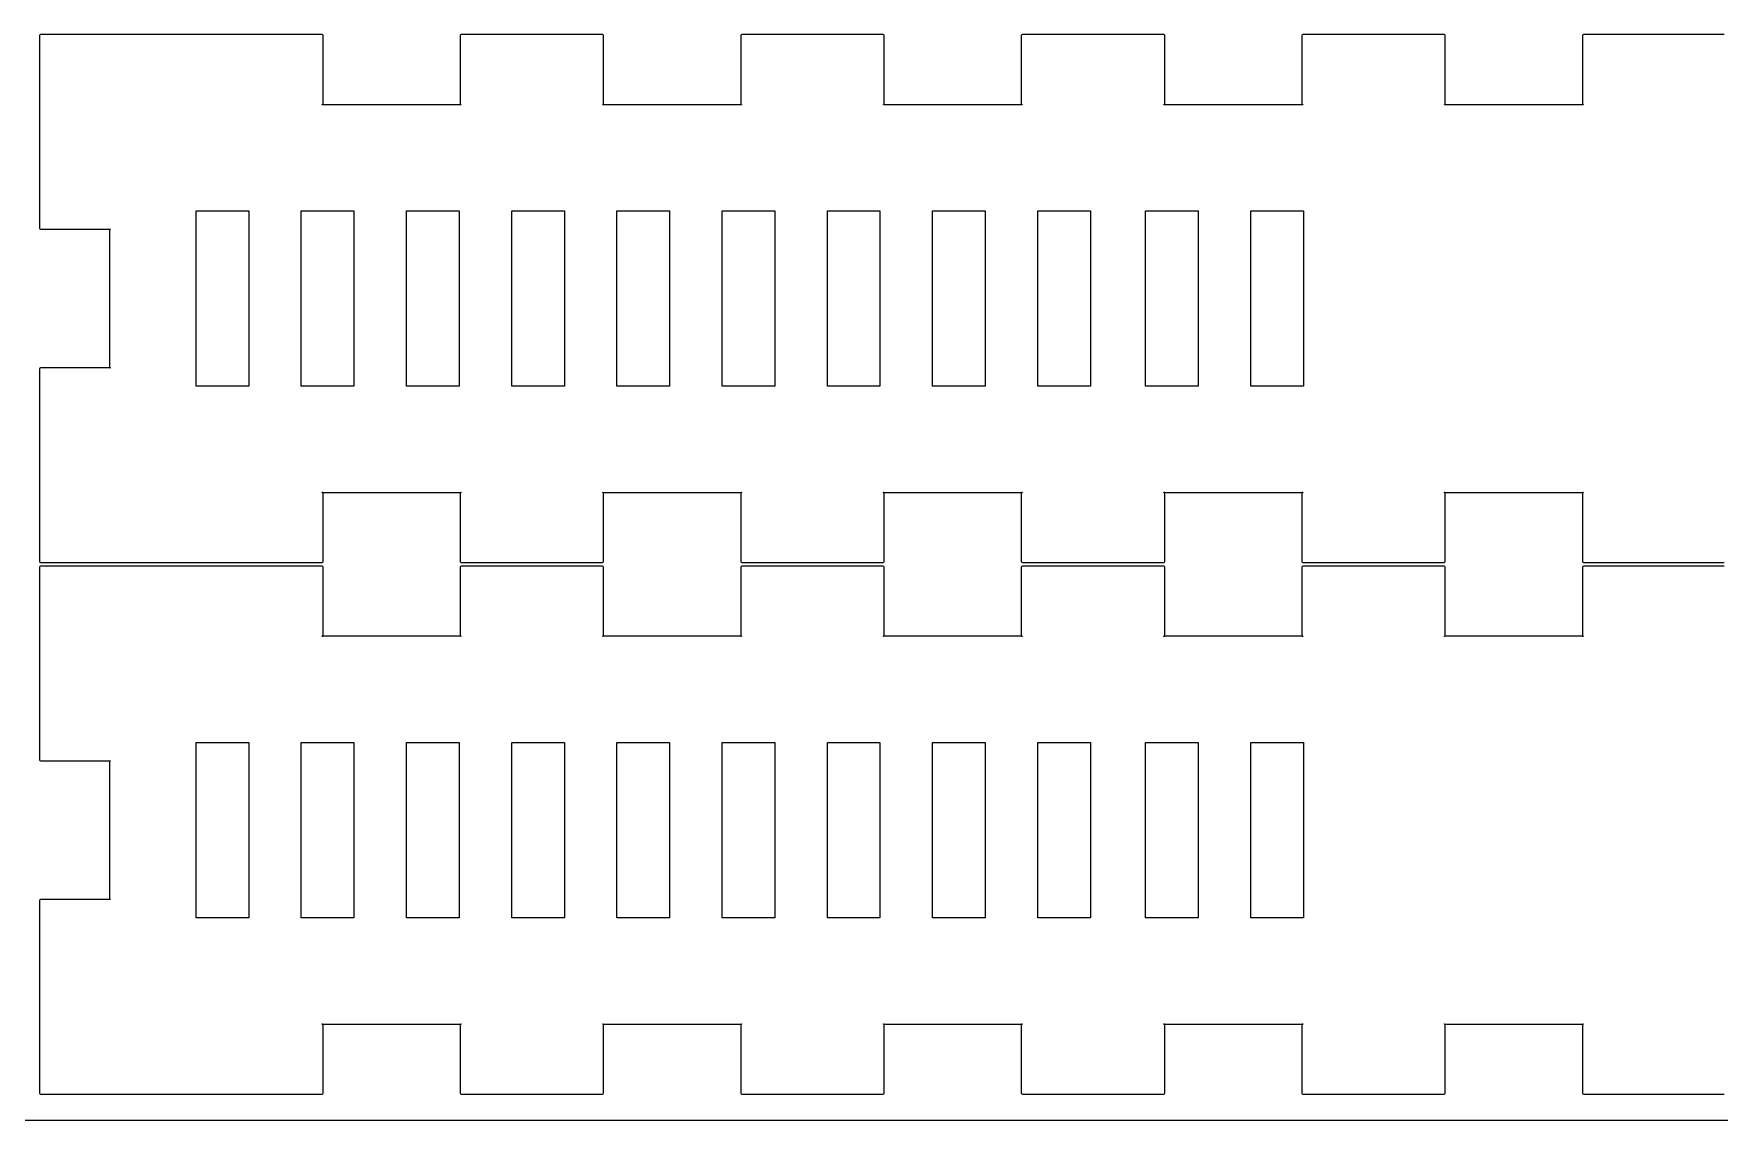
# Model space of a CAD drawing. Extents: x -34 to 366, y 525 to 825.
# Drawn here: x 88.8 to 184.9, y 525.1 to 587 of the extents above; entities that cross this region are included whole.
import ezdxf

# ---------------------------------------------------------------- set-up
doc = ezdxf.new("R2010")
doc.units = 0
doc.header["$MEASUREMENT"] = 0
doc.layers.add('CUT', color=30, linetype='CONTINUOUS')

msp = doc.modelspace()

# ---------------------------------------------------------------- linework, layer by layer
at = {"layer": 'CUT'}
for p, q in [((89.157, 586.961), (89.178, 586.998)), ((89.157, 586.949), (89.157, 586.961)), ((89.157, 582.949), (89.157, 586.949)), ((89.178, 586.998), (89.215, 587.019)), ((89.215, 587.019), (89.227, 587.019)), ((89.227, 587.019), (93.226, 587.019)), ((93.226, 587.019), (105.228, 587.019)), ((105.228, 587.019), (105.24, 587.019)), ((105.24, 587.019), (105.277, 586.998)), ((105.277, 586.998), (105.297, 586.961)), ((105.297, 586.961), (105.297, 586.949)), ((105.297, 586.949), (105.297, 583.018)), ((113.157, 586.961), (113.178, 586.998)), ((113.157, 586.949), (113.157, 586.961)), ((113.157, 583.018), (113.157, 586.949)), ((113.178, 586.998), (113.215, 587.019)), ((113.215, 587.019), (113.227, 587.019)), ((113.227, 587.019), (121.227, 587.019)), ((121.227, 587.019), (121.239, 587.019)), ((121.239, 587.019), (121.276, 586.998)), ((121.276, 586.998), (121.297, 586.961)), ((121.297, 586.961), (121.297, 586.949)), ((121.297, 586.949), (121.297, 583.018)), ((129.158, 586.961), (129.178, 586.998)), ((129.158, 586.949), (129.158, 586.961)), ((129.158, 583.018), (129.158, 586.949)), ((129.178, 586.998), (129.215, 587.019)), ((129.215, 587.019), (129.226, 587.019)), ((129.226, 587.019), (137.227, 587.019)), ((137.227, 587.019), (137.24, 587.019)), ((137.24, 587.019), (137.277, 586.998)), ((137.277, 586.998), (137.298, 586.961)), ((137.298, 586.961), (137.298, 586.949)), ((137.298, 586.949), (137.298, 583.018)), ((145.156, 586.961), (145.177, 586.998)), ((145.156, 586.949), (145.156, 586.961)), ((145.156, 583.018), (145.156, 586.949)), ((145.177, 586.998), (145.214, 587.019)), ((145.214, 587.019), (145.227, 587.019)), ((145.227, 587.019), (153.228, 587.019)), ((153.228, 587.019), (153.24, 587.019)), ((153.24, 587.019), (153.277, 586.998)), ((153.277, 586.998), (153.297, 586.961)), ((153.297, 586.961), (153.297, 586.949)), ((153.297, 586.949), (153.297, 583.018)), ((161.157, 586.961), (161.177, 586.998)), ((161.157, 586.949), (161.157, 586.961)), ((161.157, 583.018), (161.157, 586.949)), ((161.177, 586.998), (161.215, 587.019)), ((161.215, 587.019), (161.227, 587.019)), ((161.227, 587.019), (169.227, 587.019)), ((169.227, 587.019), (169.239, 587.019)), ((169.239, 587.019), (169.276, 586.998)), ((169.276, 586.998), (169.297, 586.961)), ((169.297, 586.961), (169.297, 586.949)), ((169.297, 586.949), (169.297, 583.018)), ((177.157, 586.961), (177.178, 586.998)), ((177.157, 586.949), (177.157, 586.961)), ((177.157, 583.018), (177.157, 586.949)), ((177.178, 586.998), (177.215, 587.019)), ((177.215, 587.019), (177.227, 587.019)), ((177.227, 587.019), (185.227, 587.019)), ((89.157, 575.949), (89.157, 582.949)), ((105.268, 583.009), (105.29, 583.018)), ((105.272, 582.994), (105.268, 583.009)), ((105.287, 582.989), (105.272, 582.994)), ((105.297, 583.011), (105.287, 582.989)), ((105.29, 583.018), (105.297, 583.018)), ((105.297, 583.018), (105.297, 583.011)), ((105.297, 583.018), (113.157, 583.018)), ((113.157, 583.018), (113.165, 583.018)), ((113.157, 583.011), (113.157, 583.018)), ((113.168, 582.989), (113.157, 583.011)), ((113.165, 583.018), (113.187, 583.009)), ((113.184, 582.994), (113.168, 582.989)), ((113.187, 583.009), (113.184, 582.994)), ((121.268, 583.009), (121.29, 583.018)), ((121.271, 582.994), (121.268, 583.009)), ((121.287, 582.989), (121.271, 582.994)), ((121.297, 583.011), (121.287, 582.989)), ((121.29, 583.018), (121.297, 583.018)), ((121.297, 583.018), (121.297, 583.011)), ((121.297, 583.018), (129.158, 583.018)), ((129.158, 583.018), (129.166, 583.018)), ((129.158, 583.011), (129.158, 583.018)), ((129.168, 582.989), (129.158, 583.011)), ((129.166, 583.018), (129.188, 583.009)), ((129.184, 582.994), (129.168, 582.989)), ((129.188, 583.009), (129.184, 582.994)), ((137.269, 583.009), (137.29, 583.018)), ((137.271, 582.994), (137.269, 583.009)), ((137.288, 582.989), (137.271, 582.994)), ((137.298, 583.011), (137.288, 582.989)), ((137.29, 583.018), (137.298, 583.018)), ((137.298, 583.018), (137.298, 583.011)), ((137.298, 583.018), (145.156, 583.018)), ((145.156, 583.018), (145.165, 583.018)), ((145.156, 583.011), (145.156, 583.018)), ((145.168, 582.989), (145.156, 583.011)), ((145.165, 583.018), (145.187, 583.009)), ((145.184, 582.994), (145.168, 582.989)), ((145.187, 583.009), (145.184, 582.994)), ((153.268, 583.009), (153.29, 583.018)), ((153.272, 582.994), (153.268, 583.009)), ((153.287, 582.989), (153.272, 582.994)), ((153.297, 583.011), (153.287, 582.989)), ((153.29, 583.018), (153.297, 583.018)), ((153.297, 583.018), (153.297, 583.011)), ((153.297, 583.018), (161.157, 583.018)), ((161.157, 583.018), (161.165, 583.018)), ((161.157, 583.011), (161.157, 583.018)), ((161.168, 582.989), (161.157, 583.011)), ((161.165, 583.018), (161.187, 583.009)), ((161.184, 582.994), (161.168, 582.989)), ((161.187, 583.009), (161.184, 582.994)), ((169.268, 583.009), (169.29, 583.018)), ((169.271, 582.994), (169.268, 583.009)), ((169.287, 582.989), (169.271, 582.994)), ((169.297, 583.011), (169.287, 582.989)), ((169.29, 583.018), (169.297, 583.018)), ((169.297, 583.018), (169.297, 583.011)), ((169.297, 583.018), (177.157, 583.018)), ((177.157, 583.018), (177.166, 583.018)), ((177.157, 583.011), (177.157, 583.018)), ((177.168, 582.989), (177.157, 583.011)), ((177.166, 583.018), (177.188, 583.009)), ((177.185, 582.994), (177.168, 582.989)), ((177.188, 583.009), (177.185, 582.994)), ((98.078, 566.948), (98.078, 576.948)), ((98.078, 576.948), (101.078, 576.948)), ((101.078, 576.948), (101.078, 566.948)), ((104.078, 566.948), (104.078, 576.948)), ((104.078, 576.948), (107.078, 576.948)), ((107.078, 576.948), (107.078, 566.948)), ((110.078, 566.948), (110.078, 576.948)), ((110.078, 576.948), (113.078, 576.948)), ((113.078, 576.948), (113.078, 566.948)), ((116.078, 566.948), (116.078, 576.948)), ((116.078, 576.948), (119.078, 576.948)), ((119.078, 576.948), (119.078, 566.948)), ((122.078, 566.948), (122.078, 576.948)), ((122.078, 576.948), (125.078, 576.948)), ((125.078, 576.948), (125.078, 566.948)), ((128.078, 566.948), (128.078, 576.948)), ((128.078, 576.948), (131.078, 576.948)), ((131.078, 576.948), (131.078, 566.948)), ((134.078, 566.948), (134.078, 576.948)), ((134.078, 576.948), (137.078, 576.948)), ((137.078, 576.948), (137.078, 566.948)), ((140.078, 566.948), (140.078, 576.948)), ((140.078, 576.948), (143.078, 576.948)), ((143.078, 576.948), (143.078, 566.948)), ((146.078, 566.948), (146.078, 576.948)), ((146.078, 576.948), (149.078, 576.948)), ((149.078, 576.948), (149.078, 566.948)), ((152.228, 566.948), (152.228, 576.948)), ((152.228, 576.948), (155.228, 576.948)), ((155.228, 576.948), (155.228, 566.948)), ((158.228, 566.948), (158.228, 576.948)), ((158.228, 576.948), (161.228, 576.948)), ((161.228, 576.948), (161.228, 566.948)), ((89.157, 575.937), (89.157, 575.949)), ((89.178, 575.899), (89.157, 575.937)), ((89.215, 575.879), (89.178, 575.899)), ((89.227, 575.879), (89.215, 575.879)), ((93.158, 575.879), (89.227, 575.879)), ((93.158, 575.887), (93.169, 575.909)), ((93.158, 575.879), (93.158, 575.887)), ((93.158, 568.018), (93.158, 575.879)), ((93.166, 575.879), (93.158, 575.879)), ((93.188, 575.89), (93.166, 575.879)), ((93.169, 575.909), (93.184, 575.906)), ((93.184, 575.906), (93.188, 575.89)), ((89.157, 567.962), (89.178, 567.999)), ((89.157, 567.948), (89.157, 567.962)), ((89.157, 560.949), (89.157, 567.948)), ((89.178, 567.999), (89.215, 568.018)), ((89.215, 568.018), (89.227, 568.018)), ((89.227, 568.018), (93.158, 568.018)), ((93.158, 568.018), (93.166, 568.018)), ((93.158, 568.011), (93.158, 568.018)), ((93.169, 567.989), (93.158, 568.011)), ((93.166, 568.018), (93.188, 568.009)), ((93.184, 567.992), (93.169, 567.989)), ((93.188, 568.009), (93.184, 567.992)), ((101.078, 566.948), (98.078, 566.948)), ((107.078, 566.948), (104.078, 566.948)), ((113.078, 566.948), (110.078, 566.948)), ((119.078, 566.948), (116.078, 566.948)), ((125.078, 566.948), (122.078, 566.948)), ((131.078, 566.948), (128.078, 566.948)), ((137.078, 566.948), (134.078, 566.948)), ((143.078, 566.948), (140.078, 566.948)), ((149.078, 566.948), (146.078, 566.948)), ((155.228, 566.948), (152.228, 566.948)), ((161.228, 566.948), (158.228, 566.948)), ((89.157, 556.949), (89.157, 560.949)), ((105.268, 560.89), (105.272, 560.906)), ((105.29, 560.879), (105.268, 560.89)), ((105.272, 560.906), (105.287, 560.909)), ((105.287, 560.909), (105.297, 560.887)), ((105.297, 560.879), (105.29, 560.879)), ((105.297, 560.887), (105.297, 560.879)), ((113.157, 560.879), (105.297, 560.879)), ((105.297, 560.879), (105.297, 556.949)), ((113.157, 560.887), (113.168, 560.909)), ((113.157, 560.879), (113.157, 560.887)), ((113.157, 556.949), (113.157, 560.879)), ((113.165, 560.879), (113.157, 560.879)), ((113.187, 560.89), (113.165, 560.879)), ((113.168, 560.909), (113.184, 560.906)), ((113.184, 560.906), (113.187, 560.89)), ((121.268, 560.89), (121.271, 560.906)), ((121.29, 560.879), (121.268, 560.89)), ((121.271, 560.906), (121.287, 560.909)), ((121.287, 560.909), (121.297, 560.887)), ((121.297, 560.879), (121.29, 560.879)), ((121.297, 560.887), (121.297, 560.879)), ((129.158, 560.879), (121.297, 560.879)), ((121.297, 560.879), (121.297, 556.949)), ((129.158, 560.887), (129.168, 560.909)), ((129.158, 560.879), (129.158, 560.887)), ((129.158, 556.949), (129.158, 560.879)), ((129.166, 560.879), (129.158, 560.879)), ((129.188, 560.89), (129.166, 560.879)), ((129.168, 560.909), (129.184, 560.906)), ((129.184, 560.906), (129.188, 560.89)), ((137.269, 560.89), (137.271, 560.906)), ((137.29, 560.879), (137.269, 560.89)), ((137.271, 560.906), (137.288, 560.909)), ((137.288, 560.909), (137.298, 560.887)), ((137.298, 560.879), (137.29, 560.879)), ((137.298, 560.887), (137.298, 560.879)), ((145.156, 560.879), (137.298, 560.879)), ((137.298, 560.879), (137.298, 556.949)), ((145.156, 560.887), (145.168, 560.909)), ((145.156, 560.879), (145.156, 560.887)), ((145.156, 556.949), (145.156, 560.879)), ((145.165, 560.879), (145.156, 560.879)), ((145.187, 560.89), (145.165, 560.879)), ((145.168, 560.909), (145.184, 560.906)), ((145.184, 560.906), (145.187, 560.89)), ((153.268, 560.89), (153.272, 560.906)), ((153.29, 560.879), (153.268, 560.89)), ((153.272, 560.906), (153.287, 560.909)), ((153.287, 560.909), (153.297, 560.887)), ((153.297, 560.879), (153.29, 560.879)), ((153.297, 560.887), (153.297, 560.879)), ((161.157, 560.879), (153.297, 560.879)), ((153.297, 560.879), (153.297, 556.949)), ((161.157, 560.887), (161.168, 560.909)), ((161.157, 560.879), (161.157, 560.887)), ((161.157, 556.949), (161.157, 560.879)), ((161.165, 560.879), (161.157, 560.879)), ((161.187, 560.89), (161.165, 560.879)), ((161.168, 560.909), (161.184, 560.906)), ((161.184, 560.906), (161.187, 560.89)), ((169.268, 560.89), (169.271, 560.906)), ((169.29, 560.879), (169.268, 560.89)), ((169.271, 560.906), (169.287, 560.909)), ((169.287, 560.909), (169.297, 560.887)), ((169.297, 560.879), (169.29, 560.879)), ((169.297, 560.887), (169.297, 560.879)), ((177.157, 560.879), (169.297, 560.879)), ((169.297, 560.879), (169.297, 556.949)), ((177.157, 560.887), (177.168, 560.909)), ((177.157, 560.879), (177.157, 560.887)), ((177.157, 556.949), (177.157, 560.879)), ((177.166, 560.879), (177.157, 560.879)), ((177.188, 560.89), (177.166, 560.879)), ((177.168, 560.909), (177.185, 560.906)), ((177.185, 560.906), (177.188, 560.89)), ((89.157, 556.936), (89.157, 556.949)), ((89.178, 556.899), (89.157, 556.936)), ((89.215, 556.878), (89.178, 556.899)), ((89.227, 556.878), (89.215, 556.878)), ((93.226, 556.878), (89.227, 556.878)), ((105.228, 556.878), (93.226, 556.878)), ((105.24, 556.878), (105.228, 556.878)), ((105.277, 556.899), (105.24, 556.878)), ((105.297, 556.936), (105.277, 556.899)), ((105.297, 556.949), (105.297, 556.936)), ((113.157, 556.936), (113.157, 556.949)), ((113.178, 556.899), (113.157, 556.936)), ((113.215, 556.878), (113.178, 556.899)), ((113.227, 556.878), (113.215, 556.878)), ((121.227, 556.878), (113.227, 556.878)), ((121.239, 556.878), (121.227, 556.878)), ((121.276, 556.899), (121.239, 556.878)), ((121.297, 556.936), (121.276, 556.899)), ((121.297, 556.949), (121.297, 556.936)), ((129.158, 556.936), (129.158, 556.949)), ((129.178, 556.899), (129.158, 556.936)), ((129.215, 556.878), (129.178, 556.899)), ((129.226, 556.878), (129.215, 556.878)), ((137.227, 556.878), (129.226, 556.878)), ((137.24, 556.878), (137.227, 556.878)), ((137.277, 556.899), (137.24, 556.878)), ((137.298, 556.936), (137.277, 556.899)), ((137.298, 556.949), (137.298, 556.936)), ((145.156, 556.936), (145.156, 556.949)), ((145.177, 556.899), (145.156, 556.936)), ((145.214, 556.878), (145.177, 556.899)), ((145.227, 556.878), (145.214, 556.878)), ((153.228, 556.878), (145.227, 556.878)), ((153.24, 556.878), (153.228, 556.878)), ((153.277, 556.899), (153.24, 556.878)), ((153.297, 556.936), (153.277, 556.899)), ((153.297, 556.949), (153.297, 556.936)), ((161.157, 556.936), (161.157, 556.949)), ((161.177, 556.899), (161.157, 556.936)), ((161.215, 556.878), (161.177, 556.899)), ((161.227, 556.878), (161.215, 556.878)), ((169.227, 556.878), (161.227, 556.878)), ((169.239, 556.878), (169.227, 556.878)), ((169.276, 556.899), (169.239, 556.878)), ((169.297, 556.936), (169.276, 556.899)), ((169.297, 556.949), (169.297, 556.936)), ((177.157, 556.936), (177.157, 556.949)), ((177.178, 556.899), (177.157, 556.936)), ((177.215, 556.878), (177.178, 556.899)), ((177.227, 556.878), (177.215, 556.878)), ((185.227, 556.878), (177.227, 556.878)), ((98.077, 536.649), (98.077, 546.649)), ((98.077, 546.649), (101.077, 546.649)), ((101.077, 546.649), (101.077, 536.649)), ((104.077, 536.649), (104.077, 546.649)), ((104.077, 546.649), (107.077, 546.649)), ((107.077, 546.649), (107.077, 536.649)), ((110.077, 536.649), (110.077, 546.649)), ((110.077, 546.649), (113.077, 546.649)), ((113.077, 546.649), (113.077, 536.649)), ((116.077, 536.649), (116.077, 546.649)), ((116.077, 546.649), (119.077, 546.649)), ((119.077, 546.649), (119.077, 536.649)), ((122.077, 536.649), (122.077, 546.649)), ((122.077, 546.649), (125.077, 546.649)), ((125.077, 546.649), (125.077, 536.649)), ((128.077, 536.649), (128.077, 546.649)), ((128.077, 546.649), (131.077, 546.649)), ((131.077, 546.649), (131.077, 536.649)), ((134.077, 536.649), (134.077, 546.649)), ((134.077, 546.649), (137.077, 546.649)), ((137.077, 546.649), (137.077, 536.649)), ((140.077, 536.649), (140.077, 546.649)), ((140.077, 546.649), (143.077, 546.649)), ((143.077, 546.649), (143.077, 536.649)), ((146.077, 536.649), (146.077, 546.649)), ((146.077, 546.649), (149.077, 546.649)), ((149.077, 546.649), (149.077, 536.649)), ((152.226, 536.649), (152.226, 546.649)), ((152.226, 546.649), (155.226, 546.649)), ((155.226, 546.649), (155.226, 536.649)), ((158.226, 536.649), (158.226, 546.649)), ((158.226, 546.649), (161.226, 546.649)), ((161.226, 546.649), (161.226, 536.649)), ((101.077, 536.649), (98.077, 536.649)), ((107.077, 536.649), (104.077, 536.649)), ((113.077, 536.649), (110.077, 536.649)), ((119.077, 536.649), (116.077, 536.649)), ((125.077, 536.649), (122.077, 536.649)), ((131.077, 536.649), (128.077, 536.649)), ((137.077, 536.649), (134.077, 536.649)), ((143.077, 536.649), (140.077, 536.649)), ((149.077, 536.649), (146.077, 536.649)), ((155.226, 536.649), (152.226, 536.649)), ((161.226, 536.649), (158.226, 536.649))]:
    msp.add_line(p, q, dxfattribs=at)
at = {"layer": 'CUT', "color": 0}
for p, q in [((89.157, 556.661), (89.178, 556.698)), ((89.157, 556.649), (89.157, 556.661)), ((89.157, 552.65), (89.157, 556.649)), ((89.178, 556.698), (89.215, 556.719)), ((89.215, 556.719), (89.227, 556.719)), ((89.227, 556.719), (93.226, 556.719)), ((93.226, 556.719), (105.228, 556.719)), ((105.228, 556.719), (105.24, 556.719)), ((105.24, 556.719), (105.277, 556.698)), ((105.277, 556.698), (105.297, 556.661)), ((105.297, 556.661), (105.297, 556.649)), ((105.297, 556.649), (105.297, 552.718)), ((113.157, 556.661), (113.178, 556.698)), ((113.157, 556.649), (113.157, 556.661)), ((113.157, 552.718), (113.157, 556.649)), ((113.178, 556.698), (113.215, 556.719)), ((113.215, 556.719), (113.227, 556.719)), ((113.227, 556.719), (121.227, 556.719)), ((121.227, 556.719), (121.239, 556.719)), ((121.239, 556.719), (121.276, 556.698)), ((121.276, 556.698), (121.297, 556.661)), ((121.297, 556.661), (121.297, 556.649)), ((121.297, 556.649), (121.297, 552.718)), ((129.158, 556.661), (129.178, 556.698)), ((129.158, 556.649), (129.158, 556.661)), ((129.158, 552.718), (129.158, 556.649)), ((129.178, 556.698), (129.215, 556.719)), ((129.215, 556.719), (129.226, 556.719)), ((129.226, 556.719), (137.227, 556.719)), ((137.227, 556.719), (137.24, 556.719)), ((137.24, 556.719), (137.277, 556.698)), ((137.277, 556.698), (137.298, 556.661)), ((137.298, 556.661), (137.298, 556.649)), ((137.298, 556.649), (137.298, 552.718)), ((145.156, 556.661), (145.177, 556.698)), ((145.156, 556.649), (145.156, 556.661)), ((145.156, 552.718), (145.156, 556.649)), ((145.177, 556.698), (145.214, 556.719)), ((145.214, 556.719), (145.227, 556.719)), ((145.227, 556.719), (153.228, 556.719)), ((153.228, 556.719), (153.24, 556.719)), ((153.24, 556.719), (153.277, 556.698)), ((153.277, 556.698), (153.297, 556.661)), ((153.297, 556.661), (153.297, 556.649)), ((153.297, 556.649), (153.297, 552.718)), ((161.157, 556.661), (161.177, 556.698)), ((161.157, 556.649), (161.157, 556.661)), ((161.157, 552.718), (161.157, 556.649)), ((161.177, 556.698), (161.215, 556.719)), ((161.215, 556.719), (161.227, 556.719)), ((161.227, 556.719), (169.227, 556.719)), ((169.227, 556.719), (169.239, 556.719)), ((169.239, 556.719), (169.276, 556.698)), ((169.276, 556.698), (169.297, 556.661)), ((169.297, 556.661), (169.297, 556.649)), ((169.297, 556.649), (169.297, 552.718)), ((177.157, 556.661), (177.178, 556.698)), ((177.157, 556.649), (177.157, 556.661)), ((177.157, 552.718), (177.157, 556.649)), ((177.178, 556.698), (177.215, 556.719)), ((177.215, 556.719), (177.227, 556.719)), ((177.227, 556.719), (185.227, 556.719)), ((105.268, 552.709), (105.29, 552.718)), ((105.29, 552.718), (105.297, 552.718)), ((105.297, 552.718), (105.297, 552.711)), ((105.297, 552.718), (113.157, 552.718)), ((113.157, 552.718), (113.165, 552.718)), ((113.157, 552.711), (113.157, 552.718)), ((113.165, 552.718), (113.187, 552.709)), ((121.268, 552.709), (121.29, 552.718)), ((121.29, 552.718), (121.297, 552.718)), ((121.297, 552.718), (121.297, 552.711)), ((121.297, 552.718), (129.158, 552.718)), ((129.158, 552.718), (129.166, 552.718)), ((129.158, 552.711), (129.158, 552.718)), ((129.166, 552.718), (129.188, 552.709)), ((137.269, 552.709), (137.29, 552.718)), ((137.29, 552.718), (137.298, 552.718)), ((137.298, 552.718), (137.298, 552.711)), ((137.298, 552.718), (145.156, 552.718)), ((145.156, 552.718), (145.165, 552.718)), ((145.156, 552.711), (145.156, 552.718)), ((145.165, 552.718), (145.187, 552.709)), ((153.268, 552.709), (153.29, 552.718)), ((153.29, 552.718), (153.297, 552.718)), ((153.297, 552.718), (153.297, 552.711)), ((153.297, 552.718), (161.157, 552.718)), ((161.157, 552.718), (161.165, 552.718)), ((161.157, 552.711), (161.157, 552.718)), ((161.165, 552.718), (161.187, 552.709)), ((169.268, 552.709), (169.29, 552.718)), ((169.29, 552.718), (169.297, 552.718)), ((169.297, 552.718), (169.297, 552.711)), ((169.297, 552.718), (177.157, 552.718)), ((177.157, 552.718), (177.166, 552.718)), ((177.157, 552.711), (177.157, 552.718)), ((177.166, 552.718), (177.188, 552.709)), ((89.157, 545.649), (89.157, 552.65)), ((105.272, 552.694), (105.268, 552.709)), ((105.287, 552.689), (105.272, 552.694)), ((105.297, 552.711), (105.287, 552.689)), ((113.168, 552.689), (113.157, 552.711)), ((113.184, 552.694), (113.168, 552.689)), ((113.187, 552.709), (113.184, 552.694)), ((121.271, 552.694), (121.268, 552.709)), ((121.287, 552.689), (121.271, 552.694)), ((121.297, 552.711), (121.287, 552.689)), ((129.168, 552.689), (129.158, 552.711)), ((129.184, 552.694), (129.168, 552.689)), ((129.188, 552.709), (129.184, 552.694)), ((137.271, 552.694), (137.269, 552.709)), ((137.288, 552.689), (137.271, 552.694)), ((137.298, 552.711), (137.288, 552.689)), ((145.168, 552.689), (145.156, 552.711)), ((145.184, 552.694), (145.168, 552.689)), ((145.187, 552.709), (145.184, 552.694)), ((153.272, 552.694), (153.268, 552.709)), ((153.287, 552.689), (153.272, 552.694)), ((153.297, 552.711), (153.287, 552.689)), ((161.168, 552.689), (161.157, 552.711)), ((161.184, 552.694), (161.168, 552.689)), ((161.187, 552.709), (161.184, 552.694)), ((169.271, 552.694), (169.268, 552.709)), ((169.287, 552.689), (169.271, 552.694)), ((169.297, 552.711), (169.287, 552.689)), ((177.168, 552.689), (177.157, 552.711)), ((177.185, 552.694), (177.168, 552.689)), ((177.188, 552.709), (177.185, 552.694)), ((89.157, 545.637), (89.157, 545.649)), ((89.178, 545.599), (89.157, 545.637)), ((89.215, 545.579), (89.178, 545.599)), ((89.227, 545.579), (89.215, 545.579)), ((93.158, 545.579), (89.227, 545.579)), ((93.158, 545.587), (93.169, 545.609)), ((93.158, 545.579), (93.158, 545.587)), ((93.158, 537.718), (93.158, 545.579)), ((93.166, 545.579), (93.158, 545.579)), ((93.188, 545.59), (93.166, 545.579)), ((93.169, 545.609), (93.184, 545.606)), ((93.184, 545.606), (93.188, 545.59)), ((89.157, 537.662), (89.178, 537.699)), ((89.157, 537.648), (89.157, 537.662)), ((89.157, 530.649), (89.157, 537.648)), ((89.178, 537.699), (89.215, 537.718)), ((89.215, 537.718), (89.227, 537.718)), ((89.227, 537.718), (93.158, 537.718)), ((93.158, 537.718), (93.166, 537.718)), ((93.158, 537.712), (93.158, 537.718)), ((93.169, 537.689), (93.158, 537.712)), ((93.166, 537.718), (93.188, 537.709)), ((93.184, 537.692), (93.169, 537.689)), ((93.188, 537.709), (93.184, 537.692)), ((89.157, 526.649), (89.157, 530.649)), ((105.272, 530.606), (105.287, 530.609)), ((105.287, 530.609), (105.297, 530.587)), ((113.157, 530.587), (113.168, 530.609)), ((113.168, 530.609), (113.184, 530.606)), ((121.271, 530.606), (121.287, 530.609)), ((121.287, 530.609), (121.297, 530.587)), ((129.158, 530.587), (129.168, 530.609)), ((129.168, 530.609), (129.184, 530.606)), ((137.271, 530.606), (137.288, 530.609)), ((137.288, 530.609), (137.298, 530.587)), ((145.156, 530.587), (145.168, 530.609)), ((145.168, 530.609), (145.184, 530.606)), ((153.272, 530.606), (153.287, 530.609)), ((153.287, 530.609), (153.297, 530.587)), ((161.157, 530.587), (161.168, 530.609)), ((161.168, 530.609), (161.184, 530.606)), ((169.271, 530.606), (169.287, 530.609)), ((169.287, 530.609), (169.297, 530.587)), ((177.157, 530.587), (177.168, 530.609)), ((177.168, 530.609), (177.185, 530.606)), ((105.268, 530.59), (105.272, 530.606)), ((105.29, 530.579), (105.268, 530.59)), ((105.297, 530.579), (105.29, 530.579)), ((105.297, 530.587), (105.297, 530.579)), ((113.157, 530.579), (105.297, 530.579)), ((105.297, 530.579), (105.297, 526.649)), ((113.157, 530.579), (113.157, 530.587)), ((113.157, 526.649), (113.157, 530.579)), ((113.165, 530.579), (113.157, 530.579)), ((113.187, 530.59), (113.165, 530.579)), ((113.184, 530.606), (113.187, 530.59)), ((121.268, 530.59), (121.271, 530.606)), ((121.29, 530.579), (121.268, 530.59)), ((121.297, 530.579), (121.29, 530.579)), ((121.297, 530.587), (121.297, 530.579)), ((129.158, 530.579), (121.297, 530.579)), ((121.297, 530.579), (121.297, 526.649)), ((129.158, 530.579), (129.158, 530.587)), ((129.158, 526.649), (129.158, 530.579)), ((129.166, 530.579), (129.158, 530.579)), ((129.188, 530.59), (129.166, 530.579)), ((129.184, 530.606), (129.188, 530.59)), ((137.269, 530.59), (137.271, 530.606)), ((137.29, 530.579), (137.269, 530.59)), ((137.298, 530.579), (137.29, 530.579)), ((137.298, 530.587), (137.298, 530.579)), ((145.156, 530.579), (137.298, 530.579)), ((137.298, 530.579), (137.298, 526.649)), ((145.156, 530.579), (145.156, 530.587)), ((145.156, 526.649), (145.156, 530.579)), ((145.165, 530.579), (145.156, 530.579)), ((145.187, 530.59), (145.165, 530.579)), ((145.184, 530.606), (145.187, 530.59)), ((153.268, 530.59), (153.272, 530.606)), ((153.29, 530.579), (153.268, 530.59)), ((153.297, 530.579), (153.29, 530.579)), ((153.297, 530.587), (153.297, 530.579)), ((161.157, 530.579), (153.297, 530.579)), ((153.297, 530.579), (153.297, 526.649)), ((161.157, 530.579), (161.157, 530.587)), ((161.157, 526.649), (161.157, 530.579)), ((161.165, 530.579), (161.157, 530.579)), ((161.187, 530.59), (161.165, 530.579)), ((161.184, 530.606), (161.187, 530.59)), ((169.268, 530.59), (169.271, 530.606)), ((169.29, 530.579), (169.268, 530.59)), ((169.297, 530.579), (169.29, 530.579)), ((169.297, 530.587), (169.297, 530.579)), ((177.157, 530.579), (169.297, 530.579)), ((169.297, 530.579), (169.297, 526.649)), ((177.157, 530.579), (177.157, 530.587)), ((177.157, 526.649), (177.157, 530.579)), ((177.166, 530.579), (177.157, 530.579)), ((177.188, 530.59), (177.166, 530.579)), ((177.185, 530.606), (177.188, 530.59)), ((89.157, 526.636), (89.157, 526.649)), ((89.178, 526.599), (89.157, 526.636)), ((89.215, 526.578), (89.178, 526.599)), ((89.227, 526.578), (89.215, 526.578)), ((93.226, 526.578), (89.227, 526.578)), ((105.228, 526.578), (93.226, 526.578)), ((105.24, 526.578), (105.228, 526.578)), ((105.277, 526.599), (105.24, 526.578)), ((105.297, 526.636), (105.277, 526.599)), ((105.297, 526.649), (105.297, 526.636)), ((113.157, 526.636), (113.157, 526.649)), ((113.178, 526.599), (113.157, 526.636)), ((113.215, 526.578), (113.178, 526.599)), ((113.227, 526.578), (113.215, 526.578)), ((121.227, 526.578), (113.227, 526.578)), ((121.239, 526.578), (121.227, 526.578)), ((121.276, 526.599), (121.239, 526.578)), ((121.297, 526.636), (121.276, 526.599)), ((121.297, 526.649), (121.297, 526.636)), ((129.158, 526.636), (129.158, 526.649)), ((129.178, 526.599), (129.158, 526.636)), ((129.215, 526.578), (129.178, 526.599)), ((129.226, 526.578), (129.215, 526.578)), ((137.227, 526.578), (129.226, 526.578)), ((137.24, 526.578), (137.227, 526.578)), ((137.277, 526.599), (137.24, 526.578)), ((137.298, 526.636), (137.277, 526.599)), ((137.298, 526.649), (137.298, 526.636)), ((145.156, 526.636), (145.156, 526.649)), ((145.177, 526.599), (145.156, 526.636)), ((145.214, 526.578), (145.177, 526.599)), ((145.227, 526.578), (145.214, 526.578)), ((153.228, 526.578), (145.227, 526.578)), ((153.24, 526.578), (153.228, 526.578)), ((153.277, 526.599), (153.24, 526.578)), ((153.297, 526.636), (153.277, 526.599)), ((153.297, 526.649), (153.297, 526.636)), ((161.157, 526.636), (161.157, 526.649)), ((161.177, 526.599), (161.157, 526.636)), ((161.215, 526.578), (161.177, 526.599)), ((161.227, 526.578), (161.215, 526.578)), ((169.227, 526.578), (161.227, 526.578)), ((169.239, 526.578), (169.227, 526.578)), ((169.276, 526.599), (169.239, 526.578)), ((169.297, 526.636), (169.276, 526.599)), ((169.297, 526.649), (169.297, 526.636)), ((177.157, 526.636), (177.157, 526.649)), ((177.178, 526.599), (177.157, 526.636)), ((177.215, 526.578), (177.178, 526.599)), ((177.227, 526.578), (177.215, 526.578)), ((185.227, 526.578), (177.227, 526.578))]:
    msp.add_line(p, q, dxfattribs=at)
at = {"layer": 'CUT'}
msp.add_lwpolyline([(-33.836, 525.112), (366.164, 525.112), (366.164, 825.112), (-33.836, 825.112)], close=True, dxfattribs=at)

doc.saveas('drawing.dxf')
